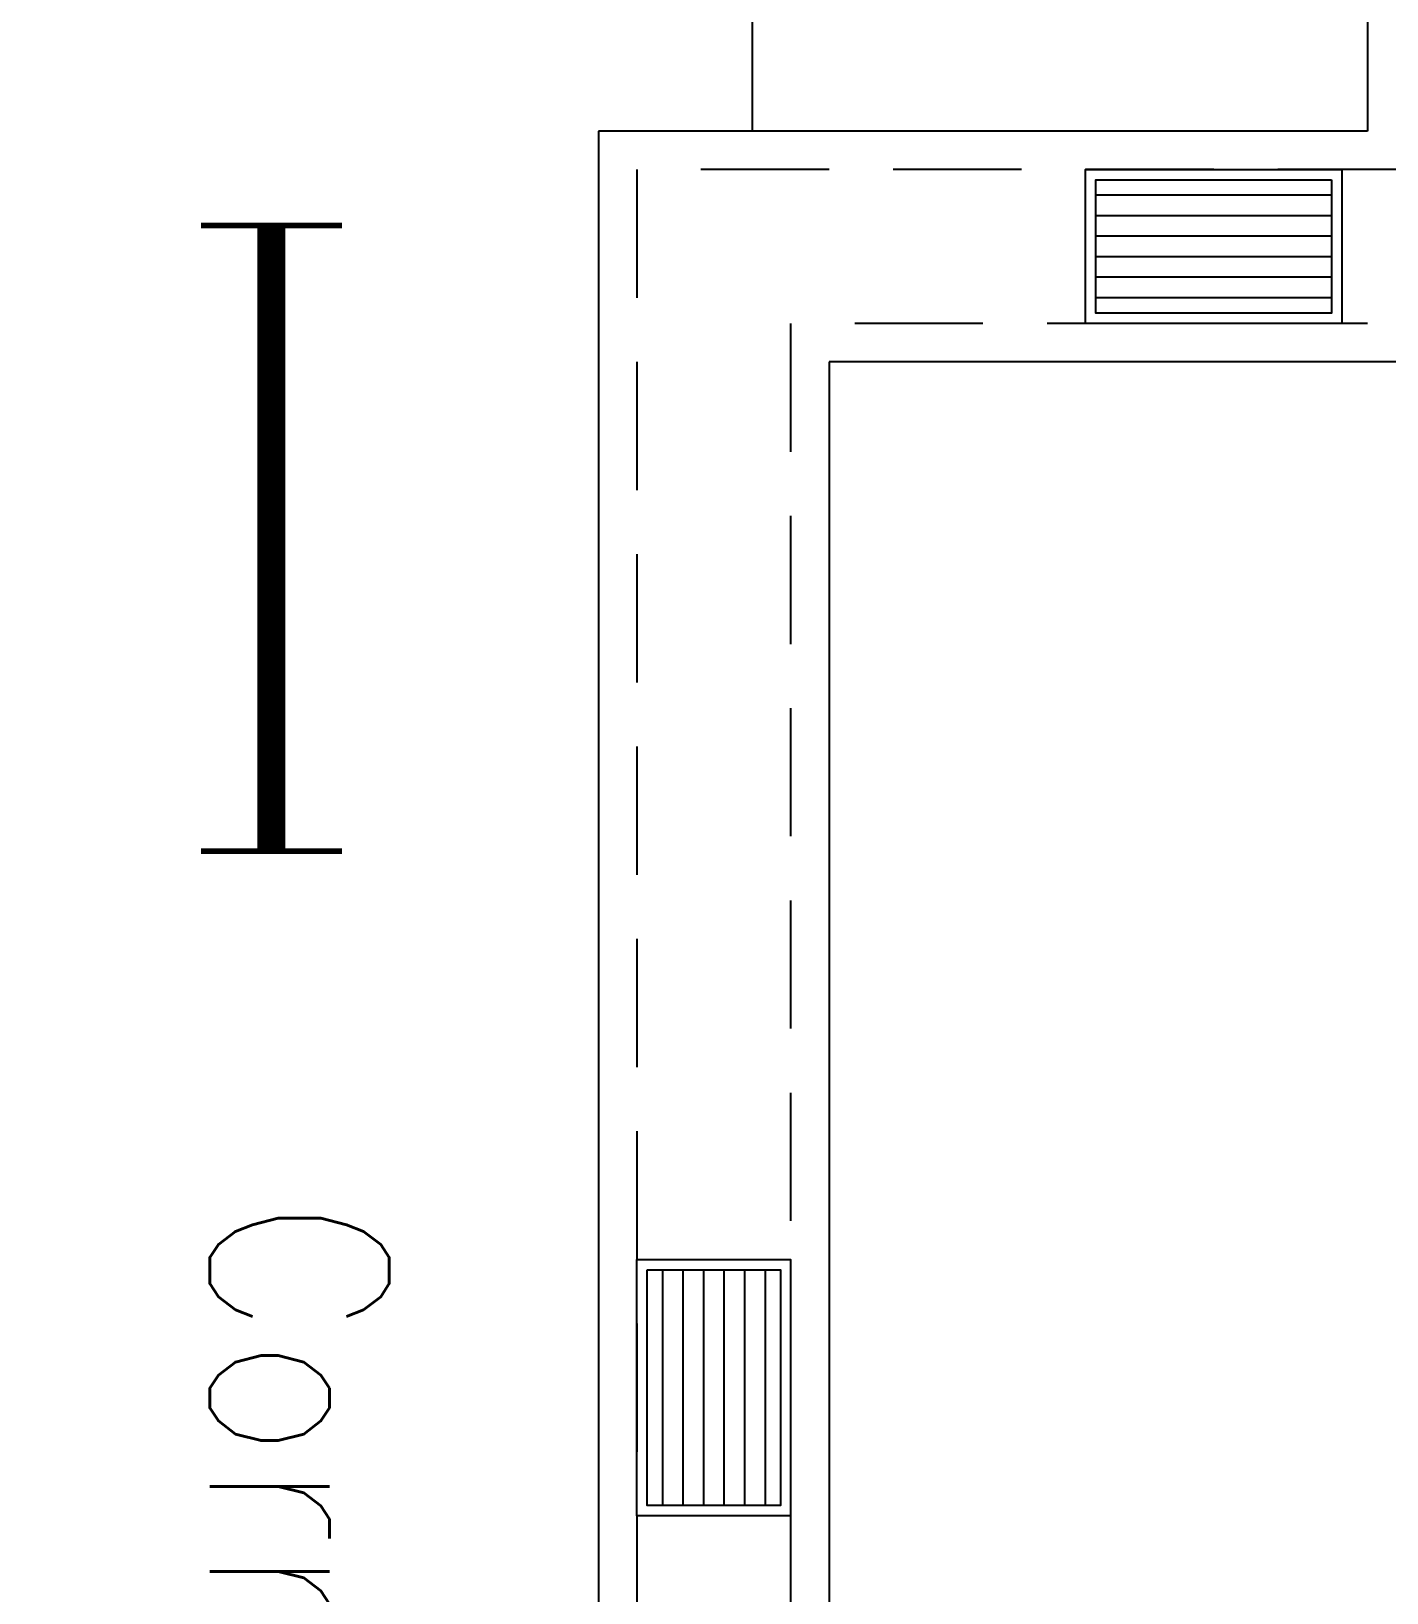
# Model space of a CAD drawing. Header units: inches. Extents: x 16928 to 514628, y -1471 to 241387.
# Drawn here: x 69458 to 72101, y 28485 to 31530 of the extents above; entities that cross this region are included whole.
import ezdxf

# ---------------------------------------------------------------- set-up
doc = ezdxf.new("R2010")
doc.units = ezdxf.units.IN
doc.header["$MEASUREMENT"] = 0
doc.linetypes.add('DASHED2', pattern=[0.375, 0.25, -0.125])
for name, color, linetype in [('drain', 8, 'Continuous'), ('dxt_text', 4, 'Continuous'), ('FITTING', 8, 'Continuous'), ('LW', 2, 'Continuous'), ('MSGRATING', 8, 'Continuous')]:
    doc.layers.add(name, color=color, linetype=linetype)
doc.styles.add('LAILA', font='romans.shx', dxfattribs={"width": 0.85})

# ---------------------------------------------------------------- blocks, each defined once
blk = doc.blocks.new('YBC 1X36')
at = {"layer": 'FITTING', "color": 3}
for points, const_width in [([(-610, 137.6), (-610, -137.6)], 10.9), ([(610, 137.6), (610, -137.6)], 10.9), ([(-610, 0), (610, 0)], 54.6)]:
    blk.add_lwpolyline(points, dxfattribs=dict(at, const_width=const_width))

msp = doc.modelspace()

# ---------------------------------------------------------------- linework, layer by layer
at = {"layer": 'drain', "linetype": 'DASHED2', "ltscale": 1000}
for points in [[(55863.6, 60410.5), (66938.6, 60410.5), (66938.6, 57910.5), (70938.6, 57910.5), (70938.6, 42460.5), (68938.6, 42460.5), (68938.6, 39485.5), (72438.6, 39485.5), (72438.6, 30960.5), (70938.6, 30960.5), (70938.6, 23960.5), (45988.6, 23960.5), (45988.6, 34410.5)], [(55863.6, 60110.5), (66638.6, 60110.5), (66638.6, 57610.5), (70638.6, 57610.5), (70638.6, 42760.5), (68638.6, 42760.5), (68638.6, 39185.5), (72138.6, 39185.5), (72138.6, 31260.5), (70638.6, 31260.5), (70638.6, 24260.5), (46288.6, 24260.5), (46288.6, 34110.5)]]:
    msp.add_lwpolyline(points, dxfattribs=at)
at = {"layer": 'dxt_text'}
msp.add_line((70863.6, 32485.5), (70863.6, 31335.5), dxfattribs=at)
at = {"layer": 'LW'}
for p, q in [((72063.6, 39110.5), (72063.6, 31335.5)), ((72063.6, 31335.5), (70563.6, 31335.5)), ((70563.6, 31335.5), (70563.6, 24335.5)), ((72513.6, 30885.5), (71013.6, 30885.5)), ((71013.6, 30885.5), (71013.6, 23885.5))]:
    msp.add_line(p, q, dxfattribs=at)
at = {"layer": 'MSGRATING'}
for p, q in [((71993.6, 31210.5), (71533.6, 31210.5)), ((71993.6, 31170.5), (71533.6, 31170.5)), ((71993.6, 31130.5), (71533.6, 31130.5)), ((71993.6, 31090.5), (71533.6, 31090.5)), ((71993.6, 31050.5), (71533.6, 31050.5)), ((71993.6, 31010.5), (71533.6, 31010.5)), ((70688.6, 29115.5), (70688.6, 28655.5)), ((70728.6, 29115.5), (70728.6, 28655.5)), ((70768.6, 29115.5), (70768.6, 28655.5)), ((70808.6, 29115.5), (70808.6, 28655.5)), ((70848.6, 29115.5), (70848.6, 28655.5)), ((70888.6, 29115.5), (70888.6, 28655.5))]:
    msp.add_line(p, q, dxfattribs=at)
for points in [[(72013.6, 31260.5), (72013.6, 30960.5), (71513.6, 30960.5), (71513.6, 31260.5)], [(71993.6, 31240.5), (71993.6, 30980.5), (71533.6, 30980.5), (71533.6, 31240.5)], [(70638.6, 29135.5), (70938.6, 29135.5), (70938.6, 28635.5), (70638.6, 28635.5)], [(70658.6, 29115.5), (70918.6, 29115.5), (70918.6, 28655.5), (70658.6, 28655.5)]]:
    msp.add_lwpolyline(points, close=True, dxfattribs=at)

# ---------------------------------------------------------------- block references
at = {"layer": 'dxt_text', "rotation": 270}
msp.add_blockref('YBC 1X36', (69926.1, 30541.7), dxfattribs=at)

# ---------------------------------------------------------------- texts
at = {"layer": 'LW', "insert": (70155.9, 29254), "char_height": 350, "attachment_point": 1, "rotation": 270, "style": 'LAILA'}
msp.add_mtext_dynamic_manual_height_columns('Corridor J', width=3371.89, gutter_width=1750, heights=[0], dxfattribs=at)

doc.saveas('drawing.dxf')
